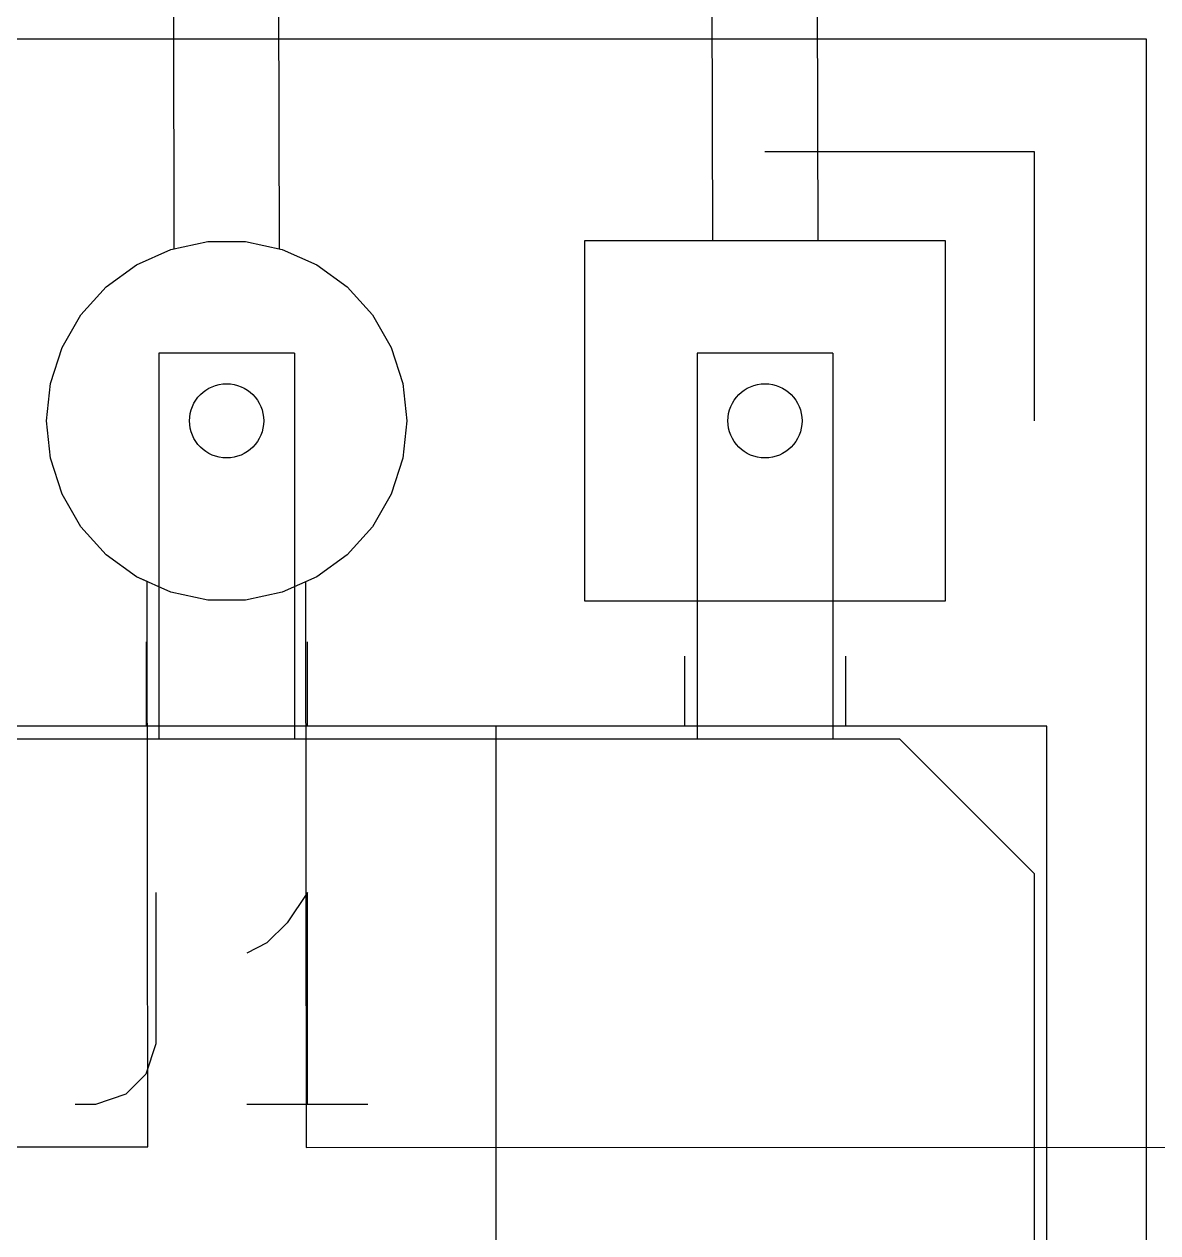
# Model space of a CAD drawing. Extents: x 3.94 to 5.51, y -5.51 to -3.94.
# Drawn here: x 4.4096 to 4.6202, y -5.2492 to -5.0248 of the extents above; entities that cross this region are included whole.
import ezdxf

# ---------------------------------------------------------------- set-up
doc = ezdxf.new("R2010")
doc.units = 0
doc.header["$MEASUREMENT"] = 0
doc.layers.add('BLACK', color=7, linetype='CONTINUOUS')

msp = doc.modelspace()

# ---------------------------------------------------------------- linework, layer by layer
at = {"layer": 'BLACK', "linetype": 'CONTINUOUS'}
for p, q in [((4.53753, -5.06496), (4.5374, -4.99016)), ((4.55691, -4.99438), (4.55703, -5.06496)), ((4.4569, -5.01619), (4.45701, -5.06648)), ((4.43751, -5.06647), (4.43741, -5.02195)), ((4.61811, -5.02756), (4.27756, -5.02756)), ((4.61811, -5.51378), (4.61811, -5.02756)), ((4.54724, -5.04843), (4.59724, -5.04843)), ((4.59724, -5.04843), (4.59724, -5.09843)), ((4.4369, -5.0666), (4.44375, -5.06514)), ((4.4369, -5.0666), (4.44375, -5.06514)), ((4.4369, -5.0666), (4.44375, -5.06514)), ((4.4369, -5.0666), (4.44375, -5.06514)), ((4.4369, -5.0666), (4.44375, -5.06514)), ((4.4369, -5.0666), (4.44375, -5.06514)), ((4.4369, -5.0666), (4.44375, -5.06514)), ((4.4369, -5.0666), (4.44375, -5.06514)), ((4.4369, -5.0666), (4.44375, -5.06514)), ((4.4369, -5.0666), (4.44375, -5.06514)), ((4.4369, -5.0666), (4.44375, -5.06514)), ((4.4369, -5.0666), (4.44375, -5.06514)), ((4.4369, -5.0666), (4.44375, -5.06514)), ((4.4369, -5.0666), (4.44375, -5.06514)), ((4.4369, -5.0666), (4.44375, -5.06514)), ((4.4369, -5.0666), (4.44375, -5.06514)), ((4.4369, -5.0666), (4.44375, -5.06514)), ((4.4369, -5.0666), (4.44375, -5.06514)), ((4.4369, -5.0666), (4.44375, -5.06514)), ((4.4369, -5.0666), (4.43751, -5.06647)), ((4.44375, -5.06514), (4.45074, -5.06514)), ((4.44375, -5.06514), (4.45074, -5.06514)), ((4.44375, -5.06514), (4.45074, -5.06514)), ((4.44375, -5.06514), (4.45074, -5.06514)), ((4.44375, -5.06514), (4.45074, -5.06514)), ((4.44375, -5.06514), (4.45074, -5.06514)), ((4.44375, -5.06514), (4.45074, -5.06514)), ((4.44375, -5.06514), (4.45074, -5.06514)), ((4.44375, -5.06514), (4.45074, -5.06514)), ((4.44375, -5.06514), (4.45074, -5.06514)), ((4.44375, -5.06514), (4.45074, -5.06514)), ((4.44375, -5.06514), (4.45074, -5.06514)), ((4.44375, -5.06514), (4.45074, -5.06514)), ((4.44375, -5.06514), (4.45074, -5.06514)), ((4.44375, -5.06514), (4.45074, -5.06514)), ((4.44375, -5.06514), (4.45074, -5.06514)), ((4.44375, -5.06514), (4.45074, -5.06514)), ((4.44375, -5.06514), (4.45074, -5.06514)), ((4.44375, -5.06514), (4.45074, -5.06514)), ((4.45074, -5.06514), (4.45759, -5.0666)), ((4.45074, -5.06514), (4.45759, -5.0666)), ((4.45074, -5.06514), (4.45759, -5.0666)), ((4.45074, -5.06514), (4.45759, -5.0666)), ((4.45074, -5.06514), (4.45759, -5.0666)), ((4.45074, -5.06514), (4.45759, -5.0666)), ((4.45074, -5.06514), (4.45759, -5.0666)), ((4.45074, -5.06514), (4.45759, -5.0666)), ((4.45074, -5.06514), (4.45759, -5.0666)), ((4.45074, -5.06514), (4.45759, -5.0666)), ((4.45074, -5.06514), (4.45759, -5.0666)), ((4.45074, -5.06514), (4.45759, -5.0666)), ((4.45074, -5.06514), (4.45759, -5.0666)), ((4.45074, -5.06514), (4.45759, -5.0666)), ((4.45074, -5.06514), (4.45759, -5.0666)), ((4.45074, -5.06514), (4.45759, -5.0666)), ((4.45074, -5.06514), (4.45759, -5.0666)), ((4.45074, -5.06514), (4.45759, -5.0666)), ((4.45074, -5.06514), (4.45759, -5.0666)), ((4.45701, -5.06648), (4.45759, -5.0666)), ((4.51378, -5.13189), (4.51378, -5.06496)), ((4.51378, -5.06496), (4.53753, -5.06496)), ((4.51378, -5.13189), (4.51378, -5.06496)), ((4.51378, -5.06496), (4.58071, -5.06496)), ((4.51378, -5.13189), (4.51378, -5.06496)), ((4.51378, -5.06496), (4.58071, -5.06496)), ((4.51378, -5.13189), (4.51378, -5.06496)), ((4.51378, -5.06496), (4.58071, -5.06496)), ((4.51378, -5.13189), (4.51378, -5.06496)), ((4.51378, -5.06496), (4.58071, -5.06496)), ((4.51378, -5.13189), (4.51378, -5.06496)), ((4.51378, -5.06496), (4.58071, -5.06496)), ((4.51378, -5.13189), (4.51378, -5.06496)), ((4.51378, -5.06496), (4.58071, -5.06496)), ((4.51378, -5.13189), (4.51378, -5.06496)), ((4.51378, -5.06496), (4.58071, -5.06496)), ((4.51378, -5.13189), (4.51378, -5.06496)), ((4.51378, -5.06496), (4.58071, -5.06496)), ((4.51378, -5.13189), (4.51378, -5.06496)), ((4.51378, -5.06496), (4.58071, -5.06496)), ((4.51378, -5.13189), (4.51378, -5.06496)), ((4.51378, -5.06496), (4.58071, -5.06496)), ((4.51378, -5.13189), (4.51378, -5.06496)), ((4.51378, -5.06496), (4.58071, -5.06496)), ((4.51378, -5.13189), (4.51378, -5.06496)), ((4.51378, -5.06496), (4.58071, -5.06496)), ((4.51378, -5.13189), (4.51378, -5.06496)), ((4.51378, -5.06496), (4.58071, -5.06496)), ((4.51378, -5.13189), (4.51378, -5.06496)), ((4.51378, -5.06496), (4.58071, -5.06496)), ((4.51378, -5.13189), (4.51378, -5.06496)), ((4.51378, -5.06496), (4.58071, -5.06496)), ((4.51378, -5.13189), (4.51378, -5.06496)), ((4.51378, -5.06496), (4.58071, -5.06496)), ((4.51378, -5.13189), (4.51378, -5.06496)), ((4.51378, -5.06496), (4.58071, -5.06496)), ((4.51378, -5.13189), (4.51378, -5.06496)), ((4.51378, -5.06496), (4.58071, -5.06496)), ((4.51378, -5.13189), (4.51378, -5.06496)), ((4.51378, -5.06496), (4.58071, -5.06496)), ((4.55703, -5.06496), (4.58071, -5.06496)), ((4.58071, -5.06496), (4.58071, -5.13189)), ((4.58071, -5.06496), (4.58071, -5.13189)), ((4.58071, -5.06496), (4.58071, -5.13189)), ((4.58071, -5.06496), (4.58071, -5.13189)), ((4.58071, -5.06496), (4.58071, -5.13189)), ((4.58071, -5.06496), (4.58071, -5.13189)), ((4.58071, -5.06496), (4.58071, -5.13189)), ((4.58071, -5.06496), (4.58071, -5.13189)), ((4.58071, -5.06496), (4.58071, -5.13189)), ((4.58071, -5.06496), (4.58071, -5.13189)), ((4.58071, -5.06496), (4.58071, -5.13189)), ((4.58071, -5.06496), (4.58071, -5.13189)), ((4.58071, -5.06496), (4.58071, -5.13189)), ((4.58071, -5.06496), (4.58071, -5.13189)), ((4.58071, -5.06496), (4.58071, -5.13189)), ((4.58071, -5.06496), (4.58071, -5.13189)), ((4.58071, -5.06496), (4.58071, -5.13189)), ((4.58071, -5.06496), (4.58071, -5.13189)), ((4.58071, -5.06496), (4.58071, -5.13189)), ((4.58071, -5.06496), (4.58071, -5.13189)), ((4.43051, -5.06944), (4.4369, -5.0666)), ((4.43051, -5.06944), (4.4369, -5.0666)), ((4.43051, -5.06944), (4.4369, -5.0666)), ((4.43051, -5.06944), (4.4369, -5.0666)), ((4.43051, -5.06944), (4.4369, -5.0666)), ((4.43051, -5.06944), (4.4369, -5.0666)), ((4.43051, -5.06944), (4.4369, -5.0666)), ((4.43051, -5.06944), (4.4369, -5.0666)), ((4.43051, -5.06944), (4.4369, -5.0666)), ((4.43051, -5.06944), (4.4369, -5.0666)), ((4.43051, -5.06944), (4.4369, -5.0666)), ((4.43051, -5.06944), (4.4369, -5.0666)), ((4.43051, -5.06944), (4.4369, -5.0666)), ((4.43051, -5.06944), (4.4369, -5.0666)), ((4.43051, -5.06944), (4.4369, -5.0666)), ((4.43051, -5.06944), (4.4369, -5.0666)), ((4.43051, -5.06944), (4.4369, -5.0666)), ((4.43051, -5.06944), (4.4369, -5.0666)), ((4.43051, -5.06944), (4.4369, -5.0666)), ((4.43051, -5.06944), (4.4369, -5.0666)), ((4.45759, -5.0666), (4.46398, -5.06944)), ((4.45759, -5.0666), (4.46398, -5.06944)), ((4.45759, -5.0666), (4.46398, -5.06944)), ((4.45759, -5.0666), (4.46398, -5.06944)), ((4.45759, -5.0666), (4.46398, -5.06944)), ((4.45759, -5.0666), (4.46398, -5.06944)), ((4.45759, -5.0666), (4.46398, -5.06944)), ((4.45759, -5.0666), (4.46398, -5.06944)), ((4.45759, -5.0666), (4.46398, -5.06944)), ((4.45759, -5.0666), (4.46398, -5.06944)), ((4.45759, -5.0666), (4.46398, -5.06944)), ((4.45759, -5.0666), (4.46398, -5.06944)), ((4.45759, -5.0666), (4.46398, -5.06944)), ((4.45759, -5.0666), (4.46398, -5.06944)), ((4.45759, -5.0666), (4.46398, -5.06944)), ((4.45759, -5.0666), (4.46398, -5.06944)), ((4.45759, -5.0666), (4.46398, -5.06944)), ((4.45759, -5.0666), (4.46398, -5.06944)), ((4.45759, -5.0666), (4.46398, -5.06944)), ((4.45759, -5.0666), (4.46398, -5.06944)), ((4.42485, -5.07356), (4.43051, -5.06944)), ((4.42485, -5.07356), (4.43051, -5.06944)), ((4.42485, -5.07356), (4.43051, -5.06944)), ((4.42485, -5.07356), (4.43051, -5.06944)), ((4.42485, -5.07356), (4.43051, -5.06944)), ((4.42485, -5.07356), (4.43051, -5.06944)), ((4.42485, -5.07356), (4.43051, -5.06944)), ((4.42485, -5.07356), (4.43051, -5.06944)), ((4.42485, -5.07356), (4.43051, -5.06944)), ((4.42485, -5.07356), (4.43051, -5.06944)), ((4.42485, -5.07356), (4.43051, -5.06944)), ((4.42485, -5.07356), (4.43051, -5.06944)), ((4.42485, -5.07356), (4.43051, -5.06944)), ((4.42485, -5.07356), (4.43051, -5.06944)), ((4.42485, -5.07356), (4.43051, -5.06944)), ((4.42485, -5.07356), (4.43051, -5.06944)), ((4.42485, -5.07356), (4.43051, -5.06944)), ((4.42485, -5.07356), (4.43051, -5.06944)), ((4.42485, -5.07356), (4.43051, -5.06944)), ((4.42485, -5.07356), (4.43051, -5.06944)), ((4.46398, -5.06944), (4.46964, -5.07356)), ((4.46398, -5.06944), (4.46964, -5.07356)), ((4.46398, -5.06944), (4.46964, -5.07356)), ((4.46398, -5.06944), (4.46964, -5.07356)), ((4.46398, -5.06944), (4.46964, -5.07356)), ((4.46398, -5.06944), (4.46964, -5.07356)), ((4.46398, -5.06944), (4.46964, -5.07356)), ((4.46398, -5.06944), (4.46964, -5.07356)), ((4.46398, -5.06944), (4.46964, -5.07356)), ((4.46398, -5.06944), (4.46964, -5.07356)), ((4.46398, -5.06944), (4.46964, -5.07356)), ((4.46398, -5.06944), (4.46964, -5.07356)), ((4.46398, -5.06944), (4.46964, -5.07356)), ((4.46398, -5.06944), (4.46964, -5.07356)), ((4.46398, -5.06944), (4.46964, -5.07356)), ((4.46398, -5.06944), (4.46964, -5.07356)), ((4.46398, -5.06944), (4.46964, -5.07356)), ((4.46398, -5.06944), (4.46964, -5.07356)), ((4.46398, -5.06944), (4.46964, -5.07356)), ((4.46398, -5.06944), (4.46964, -5.07356)), ((4.42017, -5.07876), (4.42485, -5.07356)), ((4.42017, -5.07876), (4.42485, -5.07356)), ((4.42017, -5.07876), (4.42485, -5.07356)), ((4.42017, -5.07876), (4.42485, -5.07356)), ((4.42017, -5.07876), (4.42485, -5.07356)), ((4.42017, -5.07876), (4.42485, -5.07356)), ((4.42017, -5.07876), (4.42485, -5.07356)), ((4.42017, -5.07876), (4.42485, -5.07356)), ((4.42017, -5.07876), (4.42485, -5.07356)), ((4.42017, -5.07876), (4.42485, -5.07356)), ((4.42017, -5.07876), (4.42485, -5.07356)), ((4.42017, -5.07876), (4.42485, -5.07356)), ((4.42017, -5.07876), (4.42485, -5.07356)), ((4.42017, -5.07876), (4.42485, -5.07356)), ((4.42017, -5.07876), (4.42485, -5.07356)), ((4.42017, -5.07876), (4.42485, -5.07356)), ((4.42017, -5.07876), (4.42485, -5.07356)), ((4.42017, -5.07876), (4.42485, -5.07356)), ((4.42017, -5.07876), (4.42485, -5.07356)), ((4.42017, -5.07876), (4.42485, -5.07356)), ((4.46964, -5.07356), (4.47432, -5.07876)), ((4.46964, -5.07356), (4.47432, -5.07876)), ((4.46964, -5.07356), (4.47432, -5.07876)), ((4.46964, -5.07356), (4.47432, -5.07876)), ((4.46964, -5.07356), (4.47432, -5.07876)), ((4.46964, -5.07356), (4.47432, -5.07876)), ((4.46964, -5.07356), (4.47432, -5.07876)), ((4.46964, -5.07356), (4.47432, -5.07876)), ((4.46964, -5.07356), (4.47432, -5.07876)), ((4.46964, -5.07356), (4.47432, -5.07876)), ((4.46964, -5.07356), (4.47432, -5.07876)), ((4.46964, -5.07356), (4.47432, -5.07876)), ((4.46964, -5.07356), (4.47432, -5.07876)), ((4.46964, -5.07356), (4.47432, -5.07876)), ((4.46964, -5.07356), (4.47432, -5.07876)), ((4.46964, -5.07356), (4.47432, -5.07876)), ((4.46964, -5.07356), (4.47432, -5.07876)), ((4.46964, -5.07356), (4.47432, -5.07876)), ((4.46964, -5.07356), (4.47432, -5.07876)), ((4.46964, -5.07356), (4.47432, -5.07876)), ((4.41667, -5.08481), (4.42017, -5.07876)), ((4.41667, -5.08481), (4.42017, -5.07876)), ((4.41667, -5.08481), (4.42017, -5.07876)), ((4.41667, -5.08481), (4.42017, -5.07876)), ((4.41667, -5.08481), (4.42017, -5.07876)), ((4.41667, -5.08481), (4.42017, -5.07876)), ((4.41667, -5.08481), (4.42017, -5.07876)), ((4.41667, -5.08481), (4.42017, -5.07876)), ((4.41667, -5.08481), (4.42017, -5.07876)), ((4.41667, -5.08481), (4.42017, -5.07876)), ((4.41667, -5.08481), (4.42017, -5.07876)), ((4.41667, -5.08481), (4.42017, -5.07876)), ((4.41667, -5.08481), (4.42017, -5.07876)), ((4.41667, -5.08481), (4.42017, -5.07876)), ((4.41667, -5.08481), (4.42017, -5.07876)), ((4.41667, -5.08481), (4.42017, -5.07876)), ((4.41667, -5.08481), (4.42017, -5.07876)), ((4.41667, -5.08481), (4.42017, -5.07876)), ((4.41667, -5.08481), (4.42017, -5.07876)), ((4.41667, -5.08481), (4.42017, -5.07876)), ((4.47432, -5.07876), (4.47782, -5.08481)), ((4.47432, -5.07876), (4.47782, -5.08481)), ((4.47432, -5.07876), (4.47782, -5.08481)), ((4.47432, -5.07876), (4.47782, -5.08481)), ((4.47432, -5.07876), (4.47782, -5.08481)), ((4.47432, -5.07876), (4.47782, -5.08481)), ((4.47432, -5.07876), (4.47782, -5.08481)), ((4.47432, -5.07876), (4.47782, -5.08481)), ((4.47432, -5.07876), (4.47782, -5.08481)), ((4.47432, -5.07876), (4.47782, -5.08481)), ((4.47432, -5.07876), (4.47782, -5.08481)), ((4.47432, -5.07876), (4.47782, -5.08481)), ((4.47432, -5.07876), (4.47782, -5.08481)), ((4.47432, -5.07876), (4.47782, -5.08481)), ((4.47432, -5.07876), (4.47782, -5.08481)), ((4.47432, -5.07876), (4.47782, -5.08481)), ((4.47432, -5.07876), (4.47782, -5.08481)), ((4.47432, -5.07876), (4.47782, -5.08481)), ((4.47432, -5.07876), (4.47782, -5.08481)), ((4.47432, -5.07876), (4.47782, -5.08481)), ((4.41451, -5.09147), (4.41667, -5.08481)), ((4.41451, -5.09147), (4.41667, -5.08481)), ((4.41451, -5.09147), (4.41667, -5.08481)), ((4.41451, -5.09147), (4.41667, -5.08481)), ((4.41451, -5.09147), (4.41667, -5.08481)), ((4.41451, -5.09147), (4.41667, -5.08481)), ((4.41451, -5.09147), (4.41667, -5.08481)), ((4.41451, -5.09147), (4.41667, -5.08481)), ((4.41451, -5.09147), (4.41667, -5.08481)), ((4.41451, -5.09147), (4.41667, -5.08481)), ((4.41451, -5.09147), (4.41667, -5.08481)), ((4.41451, -5.09147), (4.41667, -5.08481)), ((4.41451, -5.09147), (4.41667, -5.08481)), ((4.41451, -5.09147), (4.41667, -5.08481)), ((4.41451, -5.09147), (4.41667, -5.08481)), ((4.41451, -5.09147), (4.41667, -5.08481)), ((4.41451, -5.09147), (4.41667, -5.08481)), ((4.41451, -5.09147), (4.41667, -5.08481)), ((4.41451, -5.09147), (4.41667, -5.08481)), ((4.41451, -5.09147), (4.41667, -5.08481)), ((4.43465, -5.08583), (4.43465, -5.15748)), ((4.45984, -5.08583), (4.43465, -5.08583)), ((4.45984, -5.08583), (4.45984, -5.15748)), ((4.47782, -5.08481), (4.47998, -5.09147)), ((4.47782, -5.08481), (4.47998, -5.09147)), ((4.47782, -5.08481), (4.47998, -5.09147)), ((4.47782, -5.08481), (4.47998, -5.09147)), ((4.47782, -5.08481), (4.47998, -5.09147)), ((4.47782, -5.08481), (4.47998, -5.09147)), ((4.47782, -5.08481), (4.47998, -5.09147)), ((4.47782, -5.08481), (4.47998, -5.09147)), ((4.47782, -5.08481), (4.47998, -5.09147)), ((4.47782, -5.08481), (4.47998, -5.09147)), ((4.47782, -5.08481), (4.47998, -5.09147)), ((4.47782, -5.08481), (4.47998, -5.09147)), ((4.47782, -5.08481), (4.47998, -5.09147)), ((4.47782, -5.08481), (4.47998, -5.09147)), ((4.47782, -5.08481), (4.47998, -5.09147)), ((4.47782, -5.08481), (4.47998, -5.09147)), ((4.47782, -5.08481), (4.47998, -5.09147)), ((4.47782, -5.08481), (4.47998, -5.09147)), ((4.47782, -5.08481), (4.47998, -5.09147)), ((4.47782, -5.08481), (4.47998, -5.09147)), ((4.53465, -5.08583), (4.53465, -5.15748)), ((4.55984, -5.08583), (4.53465, -5.08583)), ((4.55984, -5.08583), (4.55984, -5.15748)), ((4.41378, -5.09843), (4.41451, -5.09147)), ((4.41378, -5.09843), (4.41451, -5.09147)), ((4.41378, -5.09843), (4.41451, -5.09147)), ((4.41378, -5.09843), (4.41451, -5.09147)), ((4.41378, -5.09843), (4.41451, -5.09147)), ((4.41378, -5.09843), (4.41451, -5.09147)), ((4.41378, -5.09843), (4.41451, -5.09147)), ((4.41378, -5.09843), (4.41451, -5.09147)), ((4.41378, -5.09843), (4.41451, -5.09147)), ((4.41378, -5.09843), (4.41451, -5.09147)), ((4.41378, -5.09843), (4.41451, -5.09147)), ((4.41378, -5.09843), (4.41451, -5.09147)), ((4.41378, -5.09843), (4.41451, -5.09147)), ((4.41378, -5.09843), (4.41451, -5.09147)), ((4.41378, -5.09843), (4.41451, -5.09147)), ((4.41378, -5.09843), (4.41451, -5.09147)), ((4.41378, -5.09843), (4.41451, -5.09147)), ((4.41378, -5.09843), (4.41451, -5.09147)), ((4.41378, -5.09843), (4.41451, -5.09147)), ((4.41378, -5.09843), (4.41451, -5.09147)), ((4.47998, -5.09147), (4.48071, -5.09843)), ((4.47998, -5.09147), (4.48071, -5.09843)), ((4.47998, -5.09147), (4.48071, -5.09843)), ((4.47998, -5.09147), (4.48071, -5.09843)), ((4.47998, -5.09147), (4.48071, -5.09843)), ((4.47998, -5.09147), (4.48071, -5.09843)), ((4.47998, -5.09147), (4.48071, -5.09843)), ((4.47998, -5.09147), (4.48071, -5.09843)), ((4.47998, -5.09147), (4.48071, -5.09843)), ((4.47998, -5.09147), (4.48071, -5.09843)), ((4.47998, -5.09147), (4.48071, -5.09843)), ((4.47998, -5.09147), (4.48071, -5.09843)), ((4.47998, -5.09147), (4.48071, -5.09843)), ((4.47998, -5.09147), (4.48071, -5.09843)), ((4.47998, -5.09147), (4.48071, -5.09843)), ((4.47998, -5.09147), (4.48071, -5.09843)), ((4.47998, -5.09147), (4.48071, -5.09843)), ((4.47998, -5.09147), (4.48071, -5.09843)), ((4.47998, -5.09147), (4.48071, -5.09843)), ((4.47998, -5.09147), (4.48071, -5.09843)), ((4.41451, -5.10538), (4.41378, -5.09843)), ((4.41451, -5.10538), (4.41378, -5.09843)), ((4.41451, -5.10538), (4.41378, -5.09843)), ((4.41451, -5.10538), (4.41378, -5.09843)), ((4.41451, -5.10538), (4.41378, -5.09843)), ((4.41451, -5.10538), (4.41378, -5.09843)), ((4.41451, -5.10538), (4.41378, -5.09843)), ((4.41451, -5.10538), (4.41378, -5.09843)), ((4.41451, -5.10538), (4.41378, -5.09843)), ((4.41451, -5.10538), (4.41378, -5.09843)), ((4.41451, -5.10538), (4.41378, -5.09843)), ((4.41451, -5.10538), (4.41378, -5.09843)), ((4.41451, -5.10538), (4.41378, -5.09843)), ((4.41451, -5.10538), (4.41378, -5.09843)), ((4.41451, -5.10538), (4.41378, -5.09843)), ((4.41451, -5.10538), (4.41378, -5.09843)), ((4.41451, -5.10538), (4.41378, -5.09843)), ((4.41451, -5.10538), (4.41378, -5.09843)), ((4.41451, -5.10538), (4.41378, -5.09843)), ((4.41451, -5.10538), (4.41378, -5.09843)), ((4.48071, -5.09843), (4.47998, -5.10538)), ((4.48071, -5.09843), (4.47998, -5.10538)), ((4.48071, -5.09843), (4.47998, -5.10538)), ((4.48071, -5.09843), (4.47998, -5.10538)), ((4.48071, -5.09843), (4.47998, -5.10538)), ((4.48071, -5.09843), (4.47998, -5.10538)), ((4.48071, -5.09843), (4.47998, -5.10538)), ((4.48071, -5.09843), (4.47998, -5.10538)), ((4.48071, -5.09843), (4.47998, -5.10538)), ((4.48071, -5.09843), (4.47998, -5.10538)), ((4.48071, -5.09843), (4.47998, -5.10538)), ((4.48071, -5.09843), (4.47998, -5.10538)), ((4.48071, -5.09843), (4.47998, -5.10538)), ((4.48071, -5.09843), (4.47998, -5.10538)), ((4.48071, -5.09843), (4.47998, -5.10538)), ((4.48071, -5.09843), (4.47998, -5.10538)), ((4.48071, -5.09843), (4.47998, -5.10538)), ((4.48071, -5.09843), (4.47998, -5.10538)), ((4.48071, -5.09843), (4.47998, -5.10538)), ((4.48071, -5.09843), (4.47998, -5.10538)), ((4.41667, -5.11204), (4.41451, -5.10538)), ((4.41667, -5.11204), (4.41451, -5.10538)), ((4.41667, -5.11204), (4.41451, -5.10538)), ((4.41667, -5.11204), (4.41451, -5.10538)), ((4.41667, -5.11204), (4.41451, -5.10538)), ((4.41667, -5.11204), (4.41451, -5.10538)), ((4.41667, -5.11204), (4.41451, -5.10538)), ((4.41667, -5.11204), (4.41451, -5.10538)), ((4.41667, -5.11204), (4.41451, -5.10538)), ((4.41667, -5.11204), (4.41451, -5.10538)), ((4.41667, -5.11204), (4.41451, -5.10538)), ((4.41667, -5.11204), (4.41451, -5.10538)), ((4.41667, -5.11204), (4.41451, -5.10538)), ((4.41667, -5.11204), (4.41451, -5.10538)), ((4.41667, -5.11204), (4.41451, -5.10538)), ((4.41667, -5.11204), (4.41451, -5.10538)), ((4.41667, -5.11204), (4.41451, -5.10538)), ((4.41667, -5.11204), (4.41451, -5.10538)), ((4.41667, -5.11204), (4.41451, -5.10538)), ((4.41667, -5.11204), (4.41451, -5.10538)), ((4.47998, -5.10538), (4.47782, -5.11204)), ((4.47998, -5.10538), (4.47782, -5.11204)), ((4.47998, -5.10538), (4.47782, -5.11204)), ((4.47998, -5.10538), (4.47782, -5.11204)), ((4.47998, -5.10538), (4.47782, -5.11204)), ((4.47998, -5.10538), (4.47782, -5.11204)), ((4.47998, -5.10538), (4.47782, -5.11204)), ((4.47998, -5.10538), (4.47782, -5.11204)), ((4.47998, -5.10538), (4.47782, -5.11204)), ((4.47998, -5.10538), (4.47782, -5.11204)), ((4.47998, -5.10538), (4.47782, -5.11204)), ((4.47998, -5.10538), (4.47782, -5.11204)), ((4.47998, -5.10538), (4.47782, -5.11204)), ((4.47998, -5.10538), (4.47782, -5.11204)), ((4.47998, -5.10538), (4.47782, -5.11204)), ((4.47998, -5.10538), (4.47782, -5.11204)), ((4.47998, -5.10538), (4.47782, -5.11204)), ((4.47998, -5.10538), (4.47782, -5.11204)), ((4.47998, -5.10538), (4.47782, -5.11204)), ((4.47998, -5.10538), (4.47782, -5.11204)), ((4.42017, -5.1181), (4.41667, -5.11204)), ((4.42017, -5.1181), (4.41667, -5.11204)), ((4.42017, -5.1181), (4.41667, -5.11204)), ((4.42017, -5.1181), (4.41667, -5.11204)), ((4.42017, -5.1181), (4.41667, -5.11204)), ((4.42017, -5.1181), (4.41667, -5.11204)), ((4.42017, -5.1181), (4.41667, -5.11204)), ((4.42017, -5.1181), (4.41667, -5.11204)), ((4.42017, -5.1181), (4.41667, -5.11204)), ((4.42017, -5.1181), (4.41667, -5.11204)), ((4.42017, -5.1181), (4.41667, -5.11204)), ((4.42017, -5.1181), (4.41667, -5.11204)), ((4.42017, -5.1181), (4.41667, -5.11204)), ((4.42017, -5.1181), (4.41667, -5.11204)), ((4.42017, -5.1181), (4.41667, -5.11204)), ((4.42017, -5.1181), (4.41667, -5.11204)), ((4.42017, -5.1181), (4.41667, -5.11204)), ((4.42017, -5.1181), (4.41667, -5.11204)), ((4.42017, -5.1181), (4.41667, -5.11204)), ((4.42017, -5.1181), (4.41667, -5.11204)), ((4.47782, -5.11204), (4.47432, -5.1181)), ((4.47782, -5.11204), (4.47432, -5.1181)), ((4.47782, -5.11204), (4.47432, -5.1181)), ((4.47782, -5.11204), (4.47432, -5.1181)), ((4.47782, -5.11204), (4.47432, -5.1181)), ((4.47782, -5.11204), (4.47432, -5.1181)), ((4.47782, -5.11204), (4.47432, -5.1181)), ((4.47782, -5.11204), (4.47432, -5.1181)), ((4.47782, -5.11204), (4.47432, -5.1181)), ((4.47782, -5.11204), (4.47432, -5.1181)), ((4.47782, -5.11204), (4.47432, -5.1181)), ((4.47782, -5.11204), (4.47432, -5.1181)), ((4.47782, -5.11204), (4.47432, -5.1181)), ((4.47782, -5.11204), (4.47432, -5.1181)), ((4.47782, -5.11204), (4.47432, -5.1181)), ((4.47782, -5.11204), (4.47432, -5.1181)), ((4.47782, -5.11204), (4.47432, -5.1181)), ((4.47782, -5.11204), (4.47432, -5.1181)), ((4.47782, -5.11204), (4.47432, -5.1181)), ((4.47782, -5.11204), (4.47432, -5.1181)), ((4.42485, -5.12329), (4.42017, -5.1181)), ((4.42485, -5.12329), (4.42017, -5.1181)), ((4.42485, -5.12329), (4.42017, -5.1181)), ((4.42485, -5.12329), (4.42017, -5.1181)), ((4.42485, -5.12329), (4.42017, -5.1181)), ((4.42485, -5.12329), (4.42017, -5.1181)), ((4.42485, -5.12329), (4.42017, -5.1181)), ((4.42485, -5.12329), (4.42017, -5.1181)), ((4.42485, -5.12329), (4.42017, -5.1181)), ((4.42485, -5.12329), (4.42017, -5.1181)), ((4.42485, -5.12329), (4.42017, -5.1181)), ((4.42485, -5.12329), (4.42017, -5.1181)), ((4.42485, -5.12329), (4.42017, -5.1181)), ((4.42485, -5.12329), (4.42017, -5.1181)), ((4.42485, -5.12329), (4.42017, -5.1181)), ((4.42485, -5.12329), (4.42017, -5.1181)), ((4.42485, -5.12329), (4.42017, -5.1181)), ((4.42485, -5.12329), (4.42017, -5.1181)), ((4.42485, -5.12329), (4.42017, -5.1181)), ((4.42485, -5.12329), (4.42017, -5.1181)), ((4.47432, -5.1181), (4.46964, -5.12329)), ((4.47432, -5.1181), (4.46964, -5.12329)), ((4.47432, -5.1181), (4.46964, -5.12329)), ((4.47432, -5.1181), (4.46964, -5.12329)), ((4.47432, -5.1181), (4.46964, -5.12329)), ((4.47432, -5.1181), (4.46964, -5.12329)), ((4.47432, -5.1181), (4.46964, -5.12329)), ((4.47432, -5.1181), (4.46964, -5.12329)), ((4.47432, -5.1181), (4.46964, -5.12329)), ((4.47432, -5.1181), (4.46964, -5.12329)), ((4.47432, -5.1181), (4.46964, -5.12329)), ((4.47432, -5.1181), (4.46964, -5.12329)), ((4.47432, -5.1181), (4.46964, -5.12329)), ((4.47432, -5.1181), (4.46964, -5.12329)), ((4.47432, -5.1181), (4.46964, -5.12329)), ((4.47432, -5.1181), (4.46964, -5.12329)), ((4.47432, -5.1181), (4.46964, -5.12329)), ((4.47432, -5.1181), (4.46964, -5.12329)), ((4.47432, -5.1181), (4.46964, -5.12329)), ((4.47432, -5.1181), (4.46964, -5.12329)), ((4.43051, -5.12741), (4.42485, -5.12329)), ((4.43051, -5.12741), (4.42485, -5.12329)), ((4.43051, -5.12741), (4.42485, -5.12329)), ((4.43051, -5.12741), (4.42485, -5.12329)), ((4.43051, -5.12741), (4.42485, -5.12329)), ((4.43051, -5.12741), (4.42485, -5.12329)), ((4.43051, -5.12741), (4.42485, -5.12329)), ((4.43051, -5.12741), (4.42485, -5.12329)), ((4.43051, -5.12741), (4.42485, -5.12329)), ((4.43051, -5.12741), (4.42485, -5.12329)), ((4.43051, -5.12741), (4.42485, -5.12329)), ((4.43051, -5.12741), (4.42485, -5.12329)), ((4.43051, -5.12741), (4.42485, -5.12329)), ((4.43051, -5.12741), (4.42485, -5.12329)), ((4.43051, -5.12741), (4.42485, -5.12329)), ((4.43051, -5.12741), (4.42485, -5.12329)), ((4.43051, -5.12741), (4.42485, -5.12329)), ((4.43051, -5.12741), (4.42485, -5.12329)), ((4.43051, -5.12741), (4.42485, -5.12329)), ((4.43051, -5.12741), (4.42485, -5.12329)), ((4.46964, -5.12329), (4.46398, -5.12741)), ((4.46964, -5.12329), (4.46398, -5.12741)), ((4.46964, -5.12329), (4.46398, -5.12741)), ((4.46964, -5.12329), (4.46398, -5.12741)), ((4.46964, -5.12329), (4.46398, -5.12741)), ((4.46964, -5.12329), (4.46398, -5.12741)), ((4.46964, -5.12329), (4.46398, -5.12741)), ((4.46964, -5.12329), (4.46398, -5.12741)), ((4.46964, -5.12329), (4.46398, -5.12741)), ((4.46964, -5.12329), (4.46398, -5.12741)), ((4.46964, -5.12329), (4.46398, -5.12741)), ((4.46964, -5.12329), (4.46398, -5.12741)), ((4.46964, -5.12329), (4.46398, -5.12741)), ((4.46964, -5.12329), (4.46398, -5.12741)), ((4.46964, -5.12329), (4.46398, -5.12741)), ((4.46964, -5.12329), (4.46398, -5.12741)), ((4.46964, -5.12329), (4.46398, -5.12741)), ((4.46964, -5.12329), (4.46398, -5.12741)), ((4.46964, -5.12329), (4.46398, -5.12741)), ((4.46964, -5.12329), (4.46398, -5.12741)), ((4.43251, -5.12829), (4.43051, -5.12741)), ((4.4369, -5.13025), (4.43051, -5.12741)), ((4.4369, -5.13025), (4.43051, -5.12741)), ((4.4369, -5.13025), (4.43051, -5.12741)), ((4.4369, -5.13025), (4.43051, -5.12741)), ((4.4369, -5.13025), (4.43051, -5.12741)), ((4.4369, -5.13025), (4.43051, -5.12741)), ((4.4369, -5.13025), (4.43051, -5.12741)), ((4.4369, -5.13025), (4.43051, -5.12741)), ((4.4369, -5.13025), (4.43051, -5.12741)), ((4.4369, -5.13025), (4.43051, -5.12741)), ((4.4369, -5.13025), (4.43051, -5.12741)), ((4.4369, -5.13025), (4.43051, -5.12741)), ((4.4369, -5.13025), (4.43051, -5.12741)), ((4.4369, -5.13025), (4.43051, -5.12741)), ((4.4369, -5.13025), (4.43051, -5.12741)), ((4.4369, -5.13025), (4.43051, -5.12741)), ((4.4369, -5.13025), (4.43051, -5.12741)), ((4.4369, -5.13025), (4.43051, -5.12741)), ((4.4369, -5.13025), (4.43051, -5.12741)), ((4.43259, -5.23327), (4.43251, -5.12829)), ((4.46398, -5.12741), (4.45759, -5.13025)), ((4.46398, -5.12741), (4.45759, -5.13025)), ((4.46398, -5.12741), (4.45759, -5.13025)), ((4.46398, -5.12741), (4.45759, -5.13025)), ((4.46398, -5.12741), (4.45759, -5.13025)), ((4.46398, -5.12741), (4.45759, -5.13025)), ((4.46398, -5.12741), (4.45759, -5.13025)), ((4.46398, -5.12741), (4.45759, -5.13025)), ((4.46398, -5.12741), (4.45759, -5.13025)), ((4.46398, -5.12741), (4.45759, -5.13025)), ((4.46398, -5.12741), (4.45759, -5.13025)), ((4.46398, -5.12741), (4.45759, -5.13025)), ((4.46398, -5.12741), (4.45759, -5.13025)), ((4.46398, -5.12741), (4.45759, -5.13025)), ((4.46398, -5.12741), (4.45759, -5.13025)), ((4.46398, -5.12741), (4.45759, -5.13025)), ((4.46398, -5.12741), (4.45759, -5.13025)), ((4.46398, -5.12741), (4.45759, -5.13025)), ((4.46398, -5.12741), (4.45759, -5.13025)), ((4.46398, -5.12741), (4.46191, -5.12833)), ((4.46191, -5.12833), (4.462, -5.23339)), ((4.44375, -5.13171), (4.4369, -5.13025)), ((4.44375, -5.13171), (4.4369, -5.13025)), ((4.44375, -5.13171), (4.4369, -5.13025)), ((4.44375, -5.13171), (4.4369, -5.13025)), ((4.44375, -5.13171), (4.4369, -5.13025)), ((4.44375, -5.13171), (4.4369, -5.13025)), ((4.44375, -5.13171), (4.4369, -5.13025)), ((4.44375, -5.13171), (4.4369, -5.13025)), ((4.44375, -5.13171), (4.4369, -5.13025)), ((4.44375, -5.13171), (4.4369, -5.13025)), ((4.44375, -5.13171), (4.4369, -5.13025)), ((4.44375, -5.13171), (4.4369, -5.13025)), ((4.44375, -5.13171), (4.4369, -5.13025)), ((4.44375, -5.13171), (4.4369, -5.13025)), ((4.44375, -5.13171), (4.4369, -5.13025)), ((4.44375, -5.13171), (4.4369, -5.13025)), ((4.44375, -5.13171), (4.4369, -5.13025)), ((4.44375, -5.13171), (4.4369, -5.13025)), ((4.44375, -5.13171), (4.4369, -5.13025)), ((4.45759, -5.13025), (4.45074, -5.13171)), ((4.45759, -5.13025), (4.45074, -5.13171)), ((4.45759, -5.13025), (4.45074, -5.13171)), ((4.45759, -5.13025), (4.45074, -5.13171)), ((4.45759, -5.13025), (4.45074, -5.13171)), ((4.45759, -5.13025), (4.45074, -5.13171)), ((4.45759, -5.13025), (4.45074, -5.13171)), ((4.45759, -5.13025), (4.45074, -5.13171)), ((4.45759, -5.13025), (4.45074, -5.13171)), ((4.45759, -5.13025), (4.45074, -5.13171)), ((4.45759, -5.13025), (4.45074, -5.13171)), ((4.45759, -5.13025), (4.45074, -5.13171)), ((4.45759, -5.13025), (4.45074, -5.13171)), ((4.45759, -5.13025), (4.45074, -5.13171)), ((4.45759, -5.13025), (4.45074, -5.13171)), ((4.45759, -5.13025), (4.45074, -5.13171)), ((4.45759, -5.13025), (4.45074, -5.13171)), ((4.45759, -5.13025), (4.45074, -5.13171)), ((4.45759, -5.13025), (4.45074, -5.13171)), ((4.45074, -5.13171), (4.44375, -5.13171)), ((4.45074, -5.13171), (4.44375, -5.13171)), ((4.45074, -5.13171), (4.44375, -5.13171)), ((4.45074, -5.13171), (4.44375, -5.13171)), ((4.45074, -5.13171), (4.44375, -5.13171)), ((4.45074, -5.13171), (4.44375, -5.13171)), ((4.45074, -5.13171), (4.44375, -5.13171)), ((4.45074, -5.13171), (4.44375, -5.13171)), ((4.45074, -5.13171), (4.44375, -5.13171)), ((4.45074, -5.13171), (4.44375, -5.13171)), ((4.45074, -5.13171), (4.44375, -5.13171)), ((4.45074, -5.13171), (4.44375, -5.13171)), ((4.45074, -5.13171), (4.44375, -5.13171)), ((4.45074, -5.13171), (4.44375, -5.13171)), ((4.45074, -5.13171), (4.44375, -5.13171)), ((4.45074, -5.13171), (4.44375, -5.13171)), ((4.45074, -5.13171), (4.44375, -5.13171)), ((4.45074, -5.13171), (4.44375, -5.13171)), ((4.45074, -5.13171), (4.44375, -5.13171)), ((4.58071, -5.13189), (4.51378, -5.13189)), ((4.58071, -5.13189), (4.51378, -5.13189)), ((4.58071, -5.13189), (4.51378, -5.13189)), ((4.58071, -5.13189), (4.51378, -5.13189)), ((4.58071, -5.13189), (4.51378, -5.13189)), ((4.58071, -5.13189), (4.51378, -5.13189)), ((4.58071, -5.13189), (4.51378, -5.13189)), ((4.58071, -5.13189), (4.51378, -5.13189)), ((4.58071, -5.13189), (4.51378, -5.13189)), ((4.58071, -5.13189), (4.51378, -5.13189)), ((4.58071, -5.13189), (4.51378, -5.13189)), ((4.58071, -5.13189), (4.51378, -5.13189)), ((4.58071, -5.13189), (4.51378, -5.13189)), ((4.58071, -5.13189), (4.51378, -5.13189)), ((4.58071, -5.13189), (4.51378, -5.13189)), ((4.58071, -5.13189), (4.51378, -5.13189)), ((4.58071, -5.13189), (4.51378, -5.13189)), ((4.58071, -5.13189), (4.51378, -5.13189)), ((4.58071, -5.13189), (4.51378, -5.13189)), ((4.58071, -5.13189), (4.51378, -5.13189)), ((4.43228, -5.13949), (4.43228, -5.15512)), ((4.4622, -5.13949), (4.4622, -5.15512)), ((4.53228, -5.14213), (4.53228, -5.15512)), ((4.5622, -5.14213), (4.5622, -5.15512)), ((4.59961, -5.15512), (4.29488, -5.15512)), ((4.49724, -5.15512), (4.49724, -5.25984)), ((4.59961, -5.25984), (4.59961, -5.15512)), ((4.29724, -5.15748), (4.57224, -5.15748)), ((4.57224, -5.15748), (4.59724, -5.18248)), ((4.59724, -5.18248), (4.59724, -5.25748)), ((4.43412, -5.18602), (4.43412, -5.21414)), ((4.46224, -5.18602), (4.45849, -5.19164)), ((4.46224, -5.22539), (4.46224, -5.18602)), ((4.45849, -5.19164), (4.45474, -5.19539)), ((4.45474, -5.19539), (4.45099, -5.19727)), ((4.43412, -5.21414), (4.43225, -5.21976)), ((4.43225, -5.21976), (4.4285, -5.22351)), ((4.4285, -5.22351), (4.42287, -5.22539)), ((4.42287, -5.22539), (4.41912, -5.22539)), ((4.47349, -5.22539), (4.45099, -5.22539)), ((4.13347, -5.23338), (4.43259, -5.23327)), ((4.462, -5.23339), (4.9637, -5.23327))]:
    msp.add_line(p, q, dxfattribs=at)
at = {"layer": 'BLACK'}
for centre in [(4.44724, -5.09843), (4.44724, -5.09843), (4.44724, -5.09843), (4.44724, -5.09843), (4.44724, -5.09843), (4.44724, -5.09843), (4.44724, -5.09843), (4.44724, -5.09843), (4.44724, -5.09843), (4.44724, -5.09843), (4.44724, -5.09843), (4.44724, -5.09843), (4.44724, -5.09843), (4.44724, -5.09843), (4.44724, -5.09843), (4.44724, -5.09843), (4.44724, -5.09843), (4.44724, -5.09843), (4.54724, -5.09843), (4.54724, -5.09843), (4.54724, -5.09843), (4.54724, -5.09843), (4.54724, -5.09843), (4.54724, -5.09843), (4.54724, -5.09843), (4.54724, -5.09843), (4.54724, -5.09843), (4.54724, -5.09843), (4.54724, -5.09843), (4.54724, -5.09843), (4.54724, -5.09843), (4.54724, -5.09843), (4.54724, -5.09843), (4.54724, -5.09843), (4.54724, -5.09843), (4.54724, -5.09843)]:
    msp.add_circle(centre, 0.00689, dxfattribs=at)
at = {"layer": 'WHITE'}
for centre in [(4.44724, -5.09843), (4.44724, -5.09843), (4.54724, -5.09843), (4.54724, -5.09843)]:
    msp.add_circle(centre, 0.00689, dxfattribs=at)

doc.saveas('drawing.dxf')
